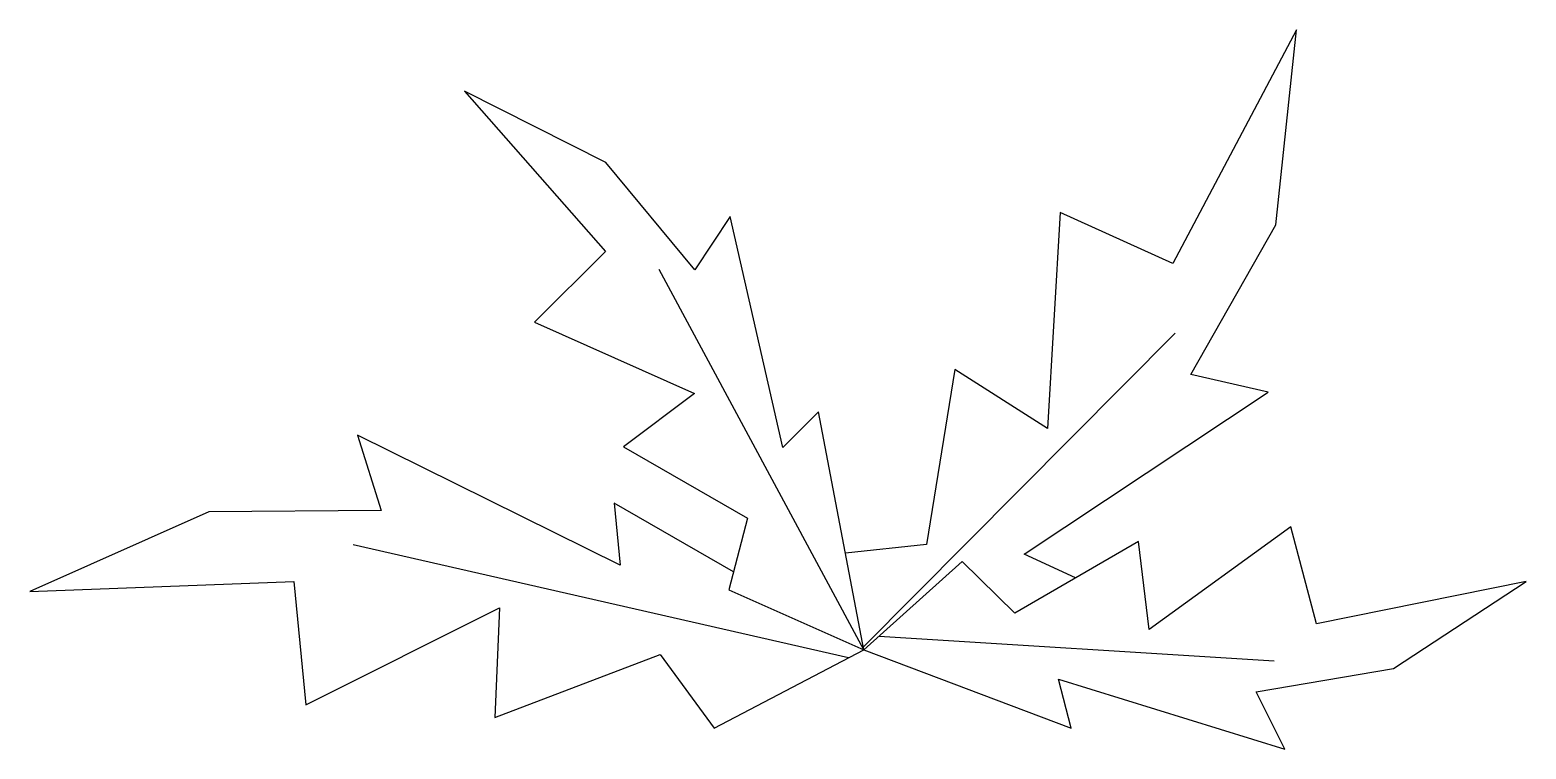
# Model space of a CAD drawing. Header units: millimetres. Extents: x 452.31 to 453.66, y 2610.68 to 2611.33.
import ezdxf

# ---------------------------------------------------------------- set-up
doc = ezdxf.new("R2010")
doc.units = ezdxf.units.MM
doc.header["$LTSCALE"] = 10
doc.layers.add('Vegetais', color=94, linetype='Continuous')

msp = doc.modelspace()

# ---------------------------------------------------------------- linework, layer by layer
at = {"layer": 'Vegetais'}
for p, q in [((453.4514, 2611.3272), (453.3405, 2611.1175)), ((453.433, 2611.1522), (453.4514, 2611.3272)), ((452.7042, 2611.2722), (452.8311, 2611.1284)), ((452.8314, 2611.2082), (452.7042, 2611.2722)), ((452.9111, 2611.112), (452.8314, 2611.2082)), ((452.9428, 2611.1599), (452.9111, 2611.112)), ((452.9901, 2610.9525), (452.9428, 2611.1599)), ((453.2391, 2611.1635), (453.2278, 2610.9694)), ((453.3405, 2611.1175), (453.2391, 2611.1635)), ((453.3566, 2611.0178), (453.433, 2611.1522)), ((452.8311, 2611.1284), (452.7673, 2611.0649)), ((453.0629, 2610.7708), (452.879, 2611.1121)), ((452.7673, 2611.0649), (452.9108, 2611.0008)), ((453.0624, 2610.7731), (453.3426, 2611.055)), ((453.1446, 2611.0223), (453.1193, 2610.8654)), ((453.2278, 2610.9694), (453.1446, 2611.0223)), ((453.4259, 2611.0021), (453.3566, 2611.0178)), ((452.9108, 2611.0008), (452.847, 2610.9529)), ((453.2068, 2610.8566), (453.4259, 2611.0021)), ((453.0223, 2610.9843), (452.9901, 2610.9525)), ((453.0629, 2610.7708), (453.0223, 2610.9843)), ((452.844, 2610.8467), (452.6084, 2610.9636)), ((452.6084, 2610.9636), (452.6295, 2610.8959)), ((452.847, 2610.9529), (452.9584, 2610.8889)), ((452.4749, 2610.8948), (452.3141, 2610.8232)), ((452.6295, 2610.8959), (452.4749, 2610.8948)), ((452.9459, 2610.8408), (452.8388, 2610.9024)), ((452.8388, 2610.9024), (452.844, 2610.8467)), ((452.9584, 2610.8889), (452.9418, 2610.8248)), ((453.4465, 2610.8812), (453.3192, 2610.789)), ((453.4695, 2610.7942), (453.4465, 2610.8812)), ((453.0491, 2610.7636), (452.6043, 2610.8651)), ((453.1193, 2610.8654), (453.0464, 2610.8575)), ((453.3097, 2610.8681), (453.1986, 2610.8037)), ((453.3192, 2610.789), (453.3097, 2610.8681)), ((453.1513, 2610.8501), (453.0629, 2610.7708)), ((453.1986, 2610.8037), (453.1513, 2610.8501)), ((453.2531, 2610.8353), (453.2068, 2610.8566)), ((452.3141, 2610.8232), (452.5512, 2610.8321)), ((452.5512, 2610.8321), (452.562, 2610.7213)), ((452.9418, 2610.8248), (453.0629, 2610.7708)), ((453.6576, 2610.8321), (453.4695, 2610.7942)), ((453.5386, 2610.7541), (453.6576, 2610.8321)), ((452.562, 2610.7213), (452.7357, 2610.8085)), ((452.7357, 2610.8085), (452.7316, 2610.71)), ((453.0767, 2610.7832), (453.4315, 2610.7609)), ((452.9285, 2610.7005), (453.0629, 2610.7708)), ((453.0629, 2610.7708), (453.2492, 2610.7006)), ((452.7316, 2610.71), (452.8801, 2610.7665)), ((452.8801, 2610.7665), (452.9285, 2610.7005)), ((453.2492, 2610.7006), (453.2378, 2610.7444)), ((453.2378, 2610.7444), (453.441, 2610.6817)), ((453.4153, 2610.7331), (453.5386, 2610.7541)), ((453.441, 2610.6817), (453.4153, 2610.7331))]:
    msp.add_line(p, q, dxfattribs=at)

doc.saveas('drawing.dxf')
